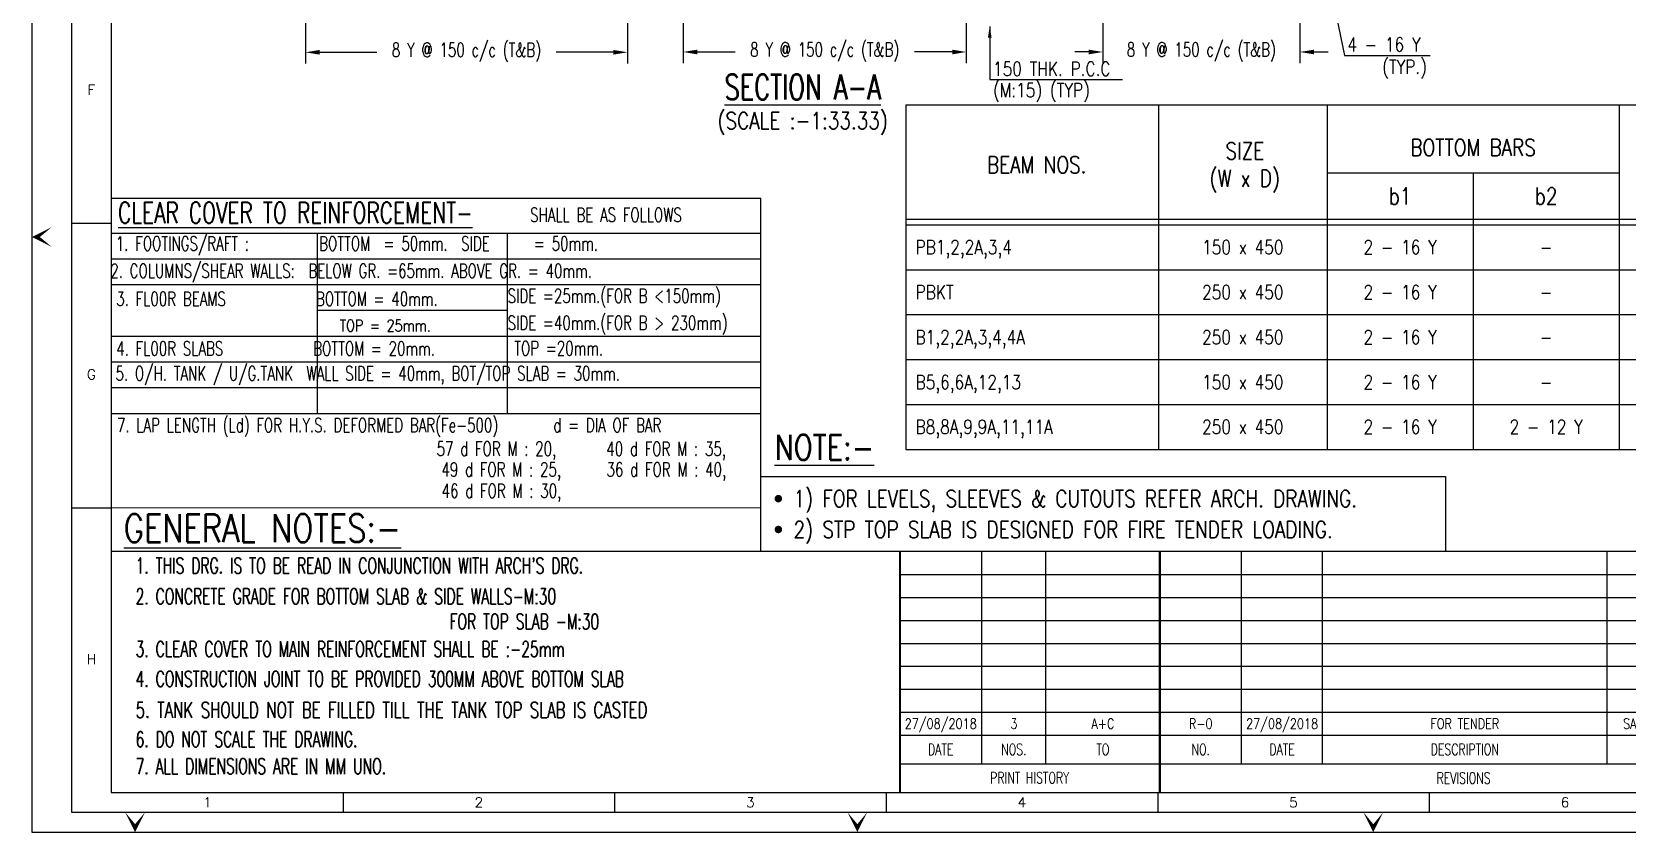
# Model space of a CAD drawing. Header units: inches. Extents: x 244185 to 956460, y -320530 to -238383.
# Drawn here: x 897053 to 925446, y -280173 to -265925 of the extents above; entities that cross this region are included whole.
import ezdxf
from ezdxf.enums import TextEntityAlignment as Align

# ---------------------------------------------------------------- set-up
doc = ezdxf.new("R2010")
doc.units = ezdxf.units.IN
doc.header["$MEASUREMENT"] = 0
doc.header["$PDMODE"] = 2
for name, color, linetype in [('FRAME TABLE', 5, 'Continuous'), ('NO. BEAM', 3, 'Continuous'), ('notes', 1, 'Continuous'), ('PNA', 8, 'Continuous'), ('S-DIM-1', 5, 'Continuous'), ('S-TEXT', 2, 'Continuous'), ('S-TEXT-1', 4, 'Continuous'), ('S-TITIL', 6, 'Continuous'), ('SCH-LINE', 7, 'Continuous'), ('SCHEDULE LINE', 7, 'Continuous'), ('TEXT (SHEET)', 4, 'Continuous'), ('TEXT MIDIUM', 2, 'Continuous'), ('TITLE', 6, 'Continuous')]:
    doc.layers.add(name, color=color, linetype=linetype)
doc.styles.add('ROMANS', font='simplex.shx', dxfattribs={"width": 0.7})
doc.dimstyles.new('dim100', dxfattribs={"dimtxt": 250, "dimasz": 250, "dimexe": 200, "dimexo": 200, "dimgap": 100, "dimtad": 1, "dimdec": 0, "dimzin": 0, "dimdsep": 46, "dimtxsty": 'ROMANS', "dimcen": 0, "dimclrd": 5, "dimclre": 5, "dimclrt": 4, "dimadec": 0, "dimazin": 0, "dimtfac": 1, "dimtdec": 0, "dimtix": 1, "dimtofl": 0, "dimtmove": 2, "dimatfit": 3, "dimfxl": 0, "dimtolj": 1, "dimtzin": 0, "dimlwd": -1, "dimlwe": -1, "dimarcsym": 0})
doc.dimstyles.new('dim25', dxfattribs={"dimtxt": 250, "dimasz": 250, "dimexe": 200, "dimexo": 200, "dimgap": 100, "dimtad": 1, "dimdec": 0, "dimlfac": 0.25, "dimzin": 0, "dimdsep": 46, "dimtxsty": 'ROMANS', "dimcen": 0, "dimclrd": 5, "dimclre": 5, "dimclrt": 4, "dimadec": 0, "dimazin": 0, "dimtfac": 1, "dimtdec": 0, "dimtix": 1, "dimtofl": 0, "dimtmove": 2, "dimatfit": 3, "dimfxl": 0, "dimtolj": 1, "dimtzin": 0, "dimlwd": -1, "dimlwe": -1, "dimarcsym": 0})
doc.dimstyles.new('dim33.33', dxfattribs={"dimtxt": 250, "dimasz": 250, "dimexe": 200, "dimexo": 200, "dimgap": 100, "dimtad": 1, "dimdec": 0, "dimlfac": 0.333331, "dimzin": 0, "dimdsep": 46, "dimtxsty": 'ROMANS', "dimcen": 0, "dimclrd": 5, "dimclre": 5, "dimclrt": 4, "dimadec": 0, "dimazin": 0, "dimtfac": 1, "dimtdec": 0, "dimtix": 1, "dimtofl": 0, "dimtmove": 2, "dimatfit": 3, "dimfxl": 0, "dimtolj": 1, "dimtzin": 0, "dimlwd": -1, "dimlwe": -1, "dimarcsym": 0})

# ---------------------------------------------------------------- blocks, each defined once
blk = doc.blocks.new('FOLDER')
at = {"layer": 'PNA'}
for points in [[(-1250, 2500), (0, 0), (0, 1000)], [(1250, 2500), (0, 0), (0, 1000)]]:
    blk.add_solid(points, dxfattribs=at)
blk = doc.blocks.new('SHEET')
at = {"color": 1}
for p, q in [((762042, -118391, -8), (676135, -118391, -8)), ((697174, -123292, -8), (720414, -123292, -8)), ((697174, -124054, -8), (720337, -124054, -8))]:
    blk.add_line(p, q, dxfattribs=at)
for p, q in [((699374, -124054, -8), (699374, -118391, -8)), ((701079, -124054, -8), (701079, -118391, -8)), ((706304, -124054, -8), (706304, -118391, -8)), ((708467, -124054, -8), (708467, -118391, -8)), ((716058, -124054, -8), (716058, -118391, -8))]:
    blk.add_line(p, q)
at = {"color": 5, "linetype": 'ByBlock', "lineweight": -2}
for p, q in [((697187, -119004, -8), (720337, -119004, -8)), ((697187, -119617, -8), (720337, -119617, -8)), ((697187, -120229, -8), (720337, -120229, -8)), ((697187, -120842, -8), (720337, -120842, -8)), ((697187, -121454, -8), (720337, -121454, -8)), ((697187, -122067, -8), (720337, -122067, -8)), ((697187, -122680, -8), (720337, -122680, -8))]:
    blk.add_line(p, q, dxfattribs=at)
at = {"elevation": -8, "flags": 128}
blk.add_lwpolyline([(674017, -125881), (763101, -125881), (763101, -63214), (674017, -63214)], close=True, dxfattribs=at)
at = {"color": 1, "const_width": 60.9, "elevation": -8}
for points in [[(697187, -124807), (697187, -118391)], [(704126, -124807), (704126, -118391)]]:
    blk.add_lwpolyline(points, dxfattribs=at)
at = {"layer": 'PNA'}
for p, q in [((675076, -109621, -8), (676135, -109621, -8)), ((675076, -117221, -8), (676135, -117221, -8)), ((682323, -124822, -8), (682323, -125351, -8)), ((689570, -124822, -8), (689570, -125351, -8)), ((696817, -124822, -8), (696817, -125351, -8)), ((704065, -124822, -8), (704065, -125351, -8)), ((711312, -124822, -8), (711312, -125351, -8))]:
    blk.add_line(p, q, dxfattribs=at)
at = {"layer": 'PNA', "color": 1, "elevation": -8}
for points in [[(675076, -125351), (762572, -125351), (762572, -63743), (675076, -63743)], [(676135, -124822), (762042, -124822), (762042, -64273), (676135, -64273)]]:
    blk.add_lwpolyline(points, close=True, dxfattribs=at)
at = {"layer": 'PNA', "xscale": 0.2118545526379952, "yscale": 0.2118545526379952, "zscale": 0.2118545526379952, "rotation": 270}
blk.add_blockref('FOLDER', (674017, -109992, -8), dxfattribs=at)
at = {"layer": 'PNA', "xscale": 0.2118545530764889, "yscale": 0.2118545530764889, "zscale": 0.2118545530764889}
for p in [(676771, -125881, -8), (696049, -125881, -8), (709820, -125881, -8)]:
    blk.add_blockref('FOLDER', p, dxfattribs=at)
at = {"layer": 'PNA', "style": 'ROMANS'}
for s, p in [('F', (675605, -106061, -8)), ('G', (675605, -113661, -8)), ('H', (675605, -121262, -8)), ('1', (678700, -125086, -8)), ('2', (685947, -125086, -8)), ('3', (693195, -125086, -8)), ('4', (700442, -125086, -8)), ('5', (707689, -125086, -8)), ('6', (714936, -125086, -8))]:
    blk.add_text(s, height=265, dxfattribs=at).set_placement(p, align=Align.MIDDLE)
at = {"layer": 'TEXT (SHEET)', "color": 4, "style": 'ROMANS', "width": 0.7}
for s, height, p in [('DATE', 304.7, (698274, -123673, -8)), ('NOS.', 304.7, (700226, -123673, -8)), ('TO', 304.7, (702602, -123673, -8)), ('NO.', 304.7, (705215, -123673, -8)), ('DATE', 304.7, (707386, -123673, -8)), ('DESCRIPTION', 304.74, (712263, -123673, -8)), ('PRINT HISTORY', 304.74, (700650, -124431, -8)), ('REVISIONS', 304.7, (712231, -124438, -8))]:
    blk.add_text(s, height=height, dxfattribs=at).set_placement(p, align=Align.MIDDLE_CENTER)
blk = doc.blocks.new('*D183')
at = {"layer": 'Defpoints', "color": 0, "transparency": 16777216}
for p in [(916114, -265053, 0), (919623, -265053, 0), (916114, -266283)]:
    blk.add_point(p, dxfattribs=at)
at = {"layer": 'S-DIM-1', "color": 5, "transparency": 16777216}
for p, q in [((916114, -265253), (916114, -266483)), ((919623, -265253), (919623, -266483)), ((915864, -266283), (915614, -266283)), ((919873, -266283), (920123, -266283))]:
    blk.add_line(p, q, dxfattribs=at)
for points in [[(915864, -266242), (915864, -266325), (916114, -266283)], [(919873, -266242), (919873, -266325), (919623, -266283)]]:
    blk.add_solid(points, dxfattribs=at)
at = {"layer": 'S-DIM-1', "color": 4, "transparency": 16777216, "insert": (917868, -266283), "char_height": 250, "attachment_point": 5, "style": 'ROMANS'}
blk.add_mtext('\\A1;8 Y @ 150 c/c (T&B)', dxfattribs=at)
blk = doc.blocks.new('*D185')
at = {"layer": 'Defpoints', "color": 0, "transparency": 16777216}
for p in [(901923, -265058, 691), (907652, -265053, 691), (901923, -266289)]:
    blk.add_point(p, dxfattribs=at)
at = {"layer": 'S-DIM-1', "color": 5, "transparency": 16777216}
for p, q in [((901923, -265258), (901923, -266489)), ((907652, -265253), (907652, -266489)), ((902173, -266289), (903192, -266289)), ((907402, -266289), (906383, -266289))]:
    blk.add_line(p, q, dxfattribs=at)
for points in [[(902173, -266247), (902173, -266330), (901923, -266289)], [(907402, -266247), (907402, -266330), (907652, -266289)]]:
    blk.add_solid(points, dxfattribs=at)
at = {"layer": 'S-DIM-1', "color": 4, "transparency": 16777216, "insert": (904788, -266289), "char_height": 250, "attachment_point": 5, "style": 'ROMANS'}
blk.add_mtext('\\A1;8 Y @ 150 c/c (T&B)', dxfattribs=at)
blk = doc.blocks.new('*D190')
at = {"layer": 'Defpoints', "color": 0, "transparency": 16777216}
for p in [(908645, -265053, 691), (913684, -265053, 691), (908645, -266283)]:
    blk.add_point(p, dxfattribs=at)
at = {"layer": 'S-DIM-1', "color": 5, "transparency": 16777216}
for p, q in [((908645, -265253), (908645, -266483)), ((913684, -265253), (913684, -266483)), ((908895, -266283), (909568, -266283)), ((913434, -266283), (912760, -266283))]:
    blk.add_line(p, q, dxfattribs=at)
for points in [[(908895, -266242), (908895, -266325), (908645, -266283)], [(913434, -266242), (913434, -266325), (913684, -266283)]]:
    blk.add_solid(points, dxfattribs=at)
at = {"layer": 'S-DIM-1', "color": 4, "transparency": 16777216, "insert": (911164, -266283), "char_height": 250, "attachment_point": 5, "style": 'ROMANS'}
blk.add_mtext('\\A1;8 Y @ 150 c/c (T&B)', dxfattribs=at)

msp = doc.modelspace()

# ---------------------------------------------------------------- linework, layer by layer
at = {"layer": 'FRAME TABLE', "elevation": 0}
msp.add_lwpolyline([(910029.6, -268892.5), (898465.9, -268892.5), (898465.9, -274398.1), (910029.6, -274396.2)], close=True, dxfattribs=at)
at = {"layer": 'NO. BEAM', "color": 1, "elevation": 0}
msp.add_lwpolyline([(910029.6, -273842.2), (922214.9, -273842.2), (922214.9, -275178.4), (910029.6, -275178.4)], close=True, dxfattribs=at)
at = {"layer": 'NO. BEAM', "color": 5, "const_width": 66.7, "elevation": 0}
for points in [[(910306.1, -274235.3, 1), (910372.7, -274235.3, 1)], [(910306.1, -274785.3, 1), (910372.7, -274785.3, 1)]]:
    msp.add_lwpolyline(points, format="xyb", close=True, dxfattribs=at)
at = {"layer": 'SCH-LINE'}
for p, q in [((912606.2, -267226.4, 0), (912606.2, -273359.3, 0)), ((912606.2, -267226.4, 0), (950106.2, -267226.4, 0)), ((917106.2, -267226.4, 0), (917106.2, -273359.3, 0)), ((920106.2, -267226.4, 0), (920106.2, -273359.3, 0)), ((925306.2, -267226.4, 0), (925306.2, -273359.3, 0)), ((920106.2, -268432, 0), (925306.2, -268432, 0)), ((922706.2, -268432, 0), (922706.2, -273359.3, 0)), ((912606.2, -269261.5, 0), (950106.2, -269261.5, 0)), ((912606.2, -269359.3, 0), (950106.2, -269359.3, 0)), ((912606.2, -273359.3, 0), (950106.2, -273359.3, 0))]:
    msp.add_line(p, q, dxfattribs=at)
at = {"layer": 'SCHEDULE LINE', "color": 5}
for p, q in [((912606.2, -270159.3, 0), (950106.2, -270159.3, 0)), ((912606.2, -270959.3, 0), (950106.2, -270959.3, 0)), ((912606.2, -271759.3, 0), (950106.2, -271759.3, 0)), ((912606.2, -272559.3, 0), (950106.2, -272559.3, 0))]:
    msp.add_line(p, q, dxfattribs=at)
at = {"layer": 'TEXT MIDIUM', "color": 5}
for p, q in [((910029.6, -269512.5, 0), (898465.9, -269512.5, 0)), ((910029.6, -269971.3, 0), (898465.9, -269971.3, 0)), ((910029.6, -270430.1, 0), (898465.9, -270430.1, 0)), ((910029.6, -270430.1, 0), (898465.9, -270430.1, 0)), ((905517, -270888.8, 0), (902138.4, -270888.8, 0)), ((910029.6, -271347.6, 0), (898465.9, -271347.6, 0)), ((910029.6, -271806.4, 0), (898465.9, -271806.4, 0)), ((910029.6, -271806.4, 0), (898465.9, -271806.4, 0)), ((910029.6, -272265.1, 0), (898465.9, -272265.1, 0)), ((910029.6, -272723.9, 0), (898465.9, -272723.9, 0))]:
    msp.add_line(p, q, dxfattribs=at)
at = {"layer": 'TITLE', "color": 0}
for p, q in [((902138.4, -272723.9, 0), (902138.4, -269512.5, 0)), ((905517, -272723.9, 0), (905517, -269512.5, 0))]:
    msp.add_line(p, q, dxfattribs=at)

# ---------------------------------------------------------------- block references
at = {"xscale": 0.6668537067016587, "yscale": 0.6668537067016587, "zscale": 0.6668537067016587}
msp.add_blockref('SHEET', (447582.8, -196228.6, 5), dxfattribs=at)

# ---------------------------------------------------------------- texts
at = {"layer": 'notes', "color": 4, "style": 'ROMANS', "width": 0.7}
msp.add_text('5. TANK SHOULD NOT BE FILLED TILL THE TANK TOP SLAB IS CASTED', height=277.778, dxfattribs=at).set_placement((898900.5, -278136.8, 0))
at = {"layer": 'S-TEXT', "style": 'ROMANS', "width": 0.8}
for s, height, p in [('(SCALE :-1:33.33)', 300, (910773.2, -267506.7, -7.5)), ('27/08/2018', 183.37, (913229.5, -278242.2, 0)), ('3', 183.4, (914531.3, -278242.2, 0)), ('A+C', 183.37, (916115.7, -278242.2, 0)), ('R-0', 183.37, (917858, -278242.2, 0)), ('27/08/2018', 183.37, (919305.5, -278242.2, 0)), ('FOR TENDER', 183.37, (922557.9, -278242.2, 0)), ('SANTOSH', 183.37, (925815.1, -278242.2, 0))]:
    msp.add_text(s, height=height, dxfattribs=at).set_placement(p, align=Align.MIDDLE_CENTER)
for s, p in [('SIZE', (918642.5, -268195.7, 0)), ('BOTTOM BARS', (922706.2, -268133.8, 0)), (' BEAM NOS.', (914856.2, -268442.4, 0)), ('(W x D)', (918642.5, -268682.1, 0)), ('b1', (921406.2, -268998.6, 0)), ('b2', (924006.2, -268998.6, 0))]:
    msp.add_text(s, height=300, dxfattribs=at).set_placement(p, align=Align.CENTER)
for s, p in [('1) FOR LEVELS, SLEEVES & CUTOUTS REFER ARCH. DRAWING.', (910610.3, -274235.3, 0)), ('2) STP TOP SLAB IS DESIGNED FOR FIRE TENDER LOADING.', (910610.3, -274785.3, 0))]:
    msp.add_text(s, height=300, dxfattribs=at).set_placement(p, align=Align.MIDDLE_LEFT)
at = {"layer": 'S-TEXT-1', "linetype": 'Continuous', "lineweight": 0, "style": 'ROMANS', "width": 0.8}
for s, p in [('4 - 16 Y', (920467, -266273.7, 0)), ('(TYP.)', (921086.1, -266673.7, 0))]:
    msp.add_text(s, height=250, dxfattribs=at).set_placement(p)
at = {"layer": 'S-TEXT-1', "style": 'ROMANS'}
for s, height, width, p in [('150 THK. P.C.C ', 250, 0.8, (914160.2, -266708.2, 0)), ('(M:15) (TYP) ', 250, 0.8, (914159.3, -267085.4, 0)), ('SHALL BE AS FOLLOWS', 250, 0.7, (905920.4, -269309.5, 0)), ('   1. FOOTINGS/RAFT :        BOTTOM  = 50mm.  SIDE    = 50mm.', 250, 0.7, (898155.1, -269820.6, 0)), ('   2. COLUMNS/SHEAR WALLS:  BELOW GR. =65mm. ABOVE GR. = 40mm.', 250, 0.7, (898057.2, -270306.4, 0)), ('3. FL00R BEAMS           BOTTOM = 40mm. ', 250, 0.7, (898554.1, -270804.1, 0)), (' SIDE =25mm.(FOR B <150mm)', 250, 0.7, (905399.7, -270751.6, 0)), ('TOP = 25mm. ', 208.333, 0.8, (902531, -271259, 0)), (' SIDE =40mm.(FOR B > 230mm)', 250, 0.7, (905399.7, -271232.4, 0)), ('4. FL00R SLABS           BOTTOM = 20mm. ', 250, 0.7, (898554.1, -271685.1, 0)), ('TOP =20mm.', 250, 0.7, (905638.9, -271684.3, 0)), ('5. O/H. TANK / U/G.TANK  WALL SIDE = 40mm, BOT/TOP SLAB = 30mm.', 250, 0.7, (898542.5, -272129.8, 0)), ('7. LAP LENGTH (Ld) FOR H.Y.S. DEFORMED BAR(Fe-500)   d = DIA OF BAR', 250, 0.7, (898566.3, -273051.1, 0)), ('  57 d FOR M : 20,', 250, 0.7, (904016.5, -273471.1, 0)), ('40 d FOR M : 35,', 250, 0.7, (907277.6, -273472.5, 0)), ('49 d FOR M : 25,', 250, 0.7, (904342.4, -273842.7, 0)), ('36 d FOR M : 40,', 250, 0.7, (907281.1, -273841, 0)), ('46 d FOR M : 30,', 250, 0.7, (904346.1, -274219.2, 0))]:
    msp.add_text(s, height=height, dxfattribs=dict(at, width=width)).set_placement(p)
at = {"layer": 'S-TEXT-1', "style": 'ROMANS', "width": 0.8}
for s, p in [('PB1,2,2A,3,4', (912781.6, -269759.3, 0)), ('PBKT', (912781.6, -270559.3, 0)), ('B1,2,2A,3,4,4A', (912781.6, -271359.3, 0)), ('B5,6,6A,12,13', (912781.6, -272159.3, 0)), ('B8,8A,9,9A,11,11A', (912781.6, -272959.3, 0))]:
    msp.add_text(s, height=250, dxfattribs=at).set_placement(p, align=Align.MIDDLE_LEFT)
for s, p in [('150 x 450', (918606.2, -269759.3, 0)), ('2 - 16 Y', (921406.2, -269759.3, 0)), ('-', (924006.2, -269759.3, 0)), ('250 x 450', (918606.2, -270559.3, 0)), ('2 - 16 Y', (921406.2, -270559.3, 0)), ('-', (924006.2, -270559.3, 0)), ('250 x 450', (918606.2, -271359.3, 0)), ('2 - 16 Y', (921406.2, -271359.3, 0)), ('-', (924006.2, -271359.3, 0)), ('150 x 450', (918606.2, -272159.3, 0)), ('2 - 16 Y', (921406.2, -272159.3, 0)), ('-', (924006.2, -272159.3, 0)), ('250 x 450', (918606.2, -272959.3, 0)), ('2 - 16 Y', (921406.2, -272959.3, 0)), ('2 - 12 Y', (924006.2, -272959.3, 0))]:
    msp.add_text(s, height=250, dxfattribs=at).set_placement(p, align=Align.MIDDLE)
at = {"layer": 'S-TEXT-1', "linetype": 'Continuous', "style": 'ROMANS', "width": 0.65}
for s, p in [("1. THIS DRG. IS TO BE READ IN CONJUNCTION WITH ARCH'S DRG.", (898900.5, -275566.9, 0)), ('2. CONCRETE GRADE FOR BOTTOM SLAB & SIDE WALLS-M:30', (898900.5, -276114.3, 0)), ('FOR TOP SLAB -M:30', (904488.5, -276562.1, 0)), ('3. CLEAR COVER TO MAIN REINFORCEMENT SHALL BE :-25mm', (898900.5, -277052.7, 0)), ('4. CONSTRUCTION JOINT TO BE PROVIDED 300MM ABOVE BOTTOM SLAB', (898900.5, -277583.7, 0)), ('6. DO NOT SCALE THE DRAWING.', (898900.5, -278658.7, 0)), ('7. ALL DIMENSIONS ARE IN MM UNO. ', (898900.5, -279138.5, 0))]:
    msp.add_text(s, height=277.778, dxfattribs=at).set_placement(p)
at = {"layer": 'S-TITIL', "style": 'ROMANS'}
for s, width, p in [('%%USECTION A-A', 0.7, (910773.2, -266906.6, 0)), ('%%UNOTE:-', 0.8, (911159.7, -273321.7, -104682.7))]:
    msp.add_text(s, height=450, dxfattribs=dict(at, width=width)).set_placement(p, align=Align.MIDDLE_CENTER)
at = {"layer": 'S-TITIL', "color": 6, "style": 'ROMANS', "width": 0.7}
msp.add_text('%%UCLEAR COVER TO REINFORCEMENT-%%U ', height=375, dxfattribs=at).set_placement((898586.5, -269332.9, 0))
at = {"layer": 'S-TITIL', "style": 'ROMANS', "width": 0.8}
msp.add_text('%%UGENERAL NOTES:-', height=500, dxfattribs=at).set_placement((898688.2, -275011.6, 0))

# ---------------------------------------------------------------- dimensions: what is measured, and where the dimension line sits
at = {"layer": 'S-DIM-1'}
for base, p1, p2, picture, middle in [((901922.8, -266288.6, -690.8), (907652.4, -265052.9, 0), (901922.8, -265058.2, 0), '*D185', (904787.6, -266288.6, -690.8)), ((908644.6, -266283.4, -690.8), (913683.7, -265052.9, 0), (908644.6, -265052.9, 0), '*D190', (911164.2, -266283.4, -690.8)), ((916113.7, -266283.4, 0), (919622.5, -265052.7, 0), (916113.7, -265052.9, 0), '*D183', (917868.1, -266283.4, 0))]:
    dim = msp.add_linear_dim(base=base, p1=p1, p2=p2, angle=180, text='8 Y @ 150 c/c (T&B)', dimstyle='dim100', dxfattribs=at)
    dim.commit()
    dim.dimension.update_dxf_attribs({"geometry": picture, "text_midpoint": middle, "dimtype": 160})

# ---------------------------------------------------------------- leaders
at = {"layer": 'S-DIM-1', "color": 6}
msp.add_leader([(920089.5, -264733.2, 0), (920414, -266348.7, 0), (921942.7, -266348.7, 0)], dimstyle='dim33.33', override={"dimgap": 100, "dimtad": 0}, dxfattribs=at)
at = {"layer": 'S-DIM-1', "ltscale": 2}
msp.add_leader([(914101.7, -265827.2, 0), (914101.7, -266770.3, 0), (916464.2, -266770.3, 0)], dimstyle='dim25', override={"dimtxt": 200, "dimasz": 200}, dxfattribs=at)

doc.saveas('drawing.dxf')
